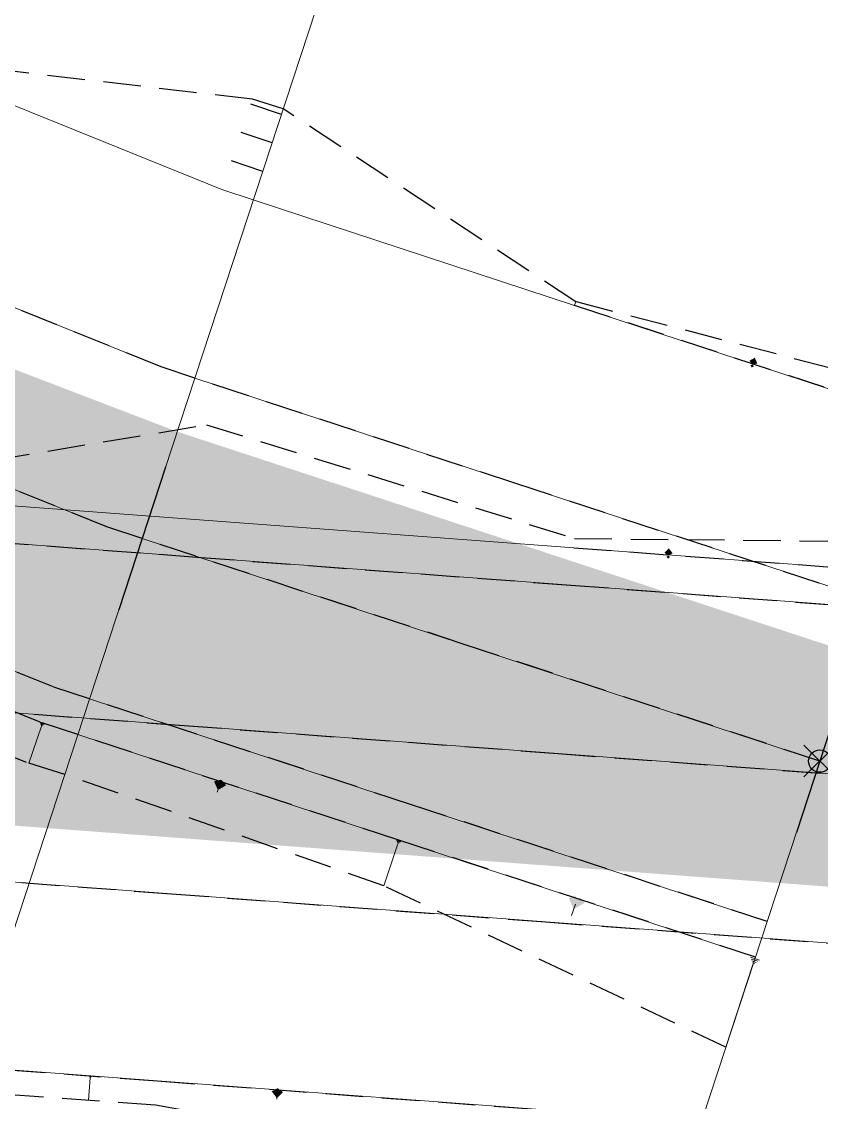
# Model space of a CAD drawing. Header units: metres. Extents: x 544752 to 548977, y 1840603 to 1844608.
# Drawn here: x 547788.01 to 547798.66, y 1842265.59 to 1842280 of the extents above; entities that cross this region are included whole.
import ezdxf

# ---------------------------------------------------------------- set-up
doc = ezdxf.new("R2010")
doc.units = ezdxf.units.M
doc.header["$MEASUREMENT"] = 0
for name, pattern in [('ACAD_ISO02W100', [15, 12, -3]), ('Anordnung Grundriss$0$GESTRICHELT', [0.75, 0.5, -0.25]), ('HIDDEN', [0.375, 0.25, -0.125])]:
    doc.linetypes.add(name, pattern=pattern)
doc.layers.add('C-ROAD', color=7, linetype='Continuous')
for name, color, linetype, lineweight in [('C-ROAD-CORR', 5, 'Continuous', 0), ('C-ROAD-MARK', 212, 'Continuous', 0), ('C-ROAD-SAMP', 150, 'HIDDEN', 0), ('C-ROAD-SAMP-TEXT', 11, 'Continuous', 0), ('C-TOPO-FEAT', 94, 'Continuous', 5)]:
    doc.layers.add(name, color=color, linetype=linetype, lineweight=lineweight)

msp = doc.modelspace()

# ---------------------------------------------------------------- linework, layer by layer
at = {"layer": 'C-ROAD', "color": 1, "linetype": 'ACAD_ISO02W100', "lineweight": -3, "ltscale": 0.1, "const_width": 3, "flags": 128}
msp.add_lwpolyline([(547789.6129650822, 1842273.107423156, -0.3237122934810053), (547758.618104579, 1842315.848714882)], format="xyb", dxfattribs=at)
at = {"layer": 'C-ROAD', "color": 1, "linetype": 'ACAD_ISO02W100', "lineweight": 60, "ltscale": 0.1, "const_width": 3, "flags": 128}
for points in [[(547447.2669305371, 1842296.325235744), (548177.885715168, 1842241.548372065)], [(547798.6433986695, 1842270.142461582), (547789.6129650822, 1842273.107423156)]]:
    msp.add_lwpolyline(points, dxfattribs=at)
at = {"layer": 'C-ROAD-CORR', "color": 160, "linetype": 'Continuous'}
for p, q in [((547791.4915034117, 1842278.828919103, 509.5030643239622), (547791.469044889, 1842278.7605168, 509.431069461582)), ((547791.4959934123, 1842278.832057613, 509.5074468605275), (547791.4897476418, 1842278.834108287, 509.5074468605275)), ((547791.4948709122, 1842278.831272986, 509.5063512263862), (547791.4901865843, 1842278.832810991, 509.5063512263862)), ((547791.493748412, 1842278.830488358, 509.5052555922449), (547791.4906255268, 1842278.831513695, 509.5052555922449)), ((547791.4926259118, 1842278.82970373, 509.5041599581035), (547791.4910644692, 1842278.830216399, 509.5041599581035)), ((547795.3724685606, 1842276.216782874, 509.3779643593814), (547795.3773545643, 1842276.215178653, 509.3779643593814)), ((547795.3733466814, 1842276.21739668, 509.3773929569746), (547795.377011184, 1842276.216193515, 509.3773929569746)), ((547795.374224802, 1842276.218010487, 509.3768215545679), (547795.3766678039, 1842276.217208376, 509.3768215545679)), ((547795.3751029228, 1842276.218624293, 509.3762501521611), (547795.3763244236, 1842276.218223238, 509.3762501521611)), ((547795.3759810434, 1842276.2192381, 509.3756787497543), (547795.390711142, 1842276.26410181, 509.3441987505026)), ((547797.7552791887, 1842275.451703875, 509.3378713569065), (547797.7660752349, 1842275.484585575, 509.3147989027711)), ((547796.6265306799, 1842272.907524734, 509.2437975655736), (547796.629100539, 1842272.941801749, 509.2208820890168)), ((547788.2701739962, 1842270.606915433, 509.4849558887326), (547788.1023467139, 1842270.113086052, 509.1372425022049)), ((547788.3092499851, 1842270.633631109, 509.5102016369669), (547788.2554682241, 1842270.651908772, 509.5102016369669)), ((547788.299480988, 1842270.62695219, 509.5038901999083), (547788.2591446671, 1842270.640660437, 509.5038901999083)), ((547788.2897119907, 1842270.620273271, 509.4975787628497), (547788.2628211101, 1842270.629412103, 509.4975787628497)), ((547788.2799429934, 1842270.613594353, 509.4912673257912), (547788.2664975532, 1842270.618163768, 509.4912673257912)), ((547790.6443614797, 1842269.822267216, 509.454700069905), (547790.6134162934, 1842269.728016939, 509.3885664702667)), ((547793.062124007, 1842269.069301134, 509.4514245342758), (547793.0013166262, 1842269.089266017, 509.4514245342758)), ((547793.051195604, 1842269.061662181, 509.4443133067633), (547793.0055900684, 1842269.076635843, 509.4443133067633)), ((547793.018410395, 1842269.038745322, 509.422979624226), (547792.8350911075, 1842268.480406669, 509.0312041713373)), ((547793.040267201, 1842269.054023228, 509.4372020792509), (547793.0098635106, 1842269.064005669, 509.4372020792509)), ((547793.029338798, 1842269.046384275, 509.4300908517384), (547793.0141369528, 1842269.051375496, 509.4300908517384)), ((547795.3855628596, 1842268.234218791, 509.3765206309886), (547795.335979701, 1842268.083202527, 509.270555433968)), ((547797.83897736, 1842267.489989419, 509.3861932571521), (547797.7189834228, 1842267.529387019, 509.3861932571521)), ((547797.8174118511, 1842267.47491513, 509.3721603523027), (547797.7274163982, 1842267.50446333, 509.3721603523027)), ((547797.7527153244, 1842267.429692261, 509.3300616377545), (547797.3909631355, 1842266.327897504, 508.5569535290209)), ((547797.7958463422, 1842267.45984084, 509.3581274474533), (547797.7358493736, 1842267.47953964, 509.3581274474533)), ((547797.7742808333, 1842267.444766551, 509.3440945426039), (547797.744282349, 1842267.454615951, 509.3440945426039)), ((547788.9219945816, 1842265.919897893, 509.1738321060781), (547788.89980102, 1842265.623878153, 508.9759317487591)), ((547788.9397253632, 1842265.940181922, 509.188200688442), (547788.9074865328, 1842265.942598972, 509.188200688442)), ((547788.9352926677, 1842265.935110915, 509.184608542851), (547788.9111135451, 1842265.936923702, 509.184608542851)), ((547788.9308599724, 1842265.930039907, 509.1810163972601), (547788.9147405572, 1842265.931248432, 509.1810163972601)), ((547788.9264272769, 1842265.9249689, 509.1774242516691), (547788.9183675695, 1842265.925573163, 509.1774242516691)), ((547791.4139758443, 1842265.719358011, 509.1589359867409), (547791.4078894121, 1842265.638176627, 509.1046631703013))]:
    msp.add_line(p, q, dxfattribs=at)
at = {"layer": 'C-ROAD-CORR', "color": 5, "linetype": 'Anordnung Grundriss$0$GESTRICHELT', "lineweight": 30, "extrusion": (0.1730366150512604, 0.52702053064911, 0.832050293026769), "const_width": 0.1, "elevation": 1066129.850190106}
msp.add_lwpolyline([(54228.27672513947, -1598276.524443727), (54228.29228706617, -1598276.545192962), (54228.30784899293, -1598276.524443727)], dxfattribs=at)
at = {"layer": 'C-ROAD-CORR', "color": 5, "linetype": 'Anordnung Grundriss$0$GESTRICHELT', "lineweight": 30, "extrusion": (0.04147128643716288, 0.5531477577722002, 0.8320502932352312), "const_width": 0.1, "elevation": 1042190.675261036}
msp.add_lwpolyline([(-408528.8912409629, -1562367.933241521), (-408528.8757849145, -1562367.953849585), (-408528.8603288663, -1562367.933241521)], dxfattribs=at)
at = {"layer": 'C-ROAD-CORR', "color": 5, "linetype": 'Anordnung Grundriss$0$GESTRICHELT', "lineweight": 30, "extrusion": (0.1730366118559649, 0.5270205298634849, -0.8320502941888911), "const_width": 0.1, "elevation": 1065277.963056414}
msp.add_lwpolyline([(54233.32722691086, 1598835.435650833), (54233.28262106964, 1598835.376176378), (54233.23801522836, 1598835.435650833)], dxfattribs=at)
at = {"layer": 'C-ROAD-CORR', "color": 5, "linetype": 'Anordnung Grundriss$0$GESTRICHELT', "lineweight": 30, "extrusion": (0.1730366108182855, 0.5270205295935597, -0.8320502945756614), "const_width": 0.1, "elevation": 1065278.010507032}
msp.add_lwpolyline([(54228.35096950183, 1598835.404122618), (54228.27949801437, 1598835.308827302), (54228.20802652667, 1598835.404122619)], dxfattribs=at)
at = {"layer": 'C-ROAD-CORR', "color": 5, "linetype": 'Anordnung Grundriss$0$GESTRICHELT', "lineweight": 30, "extrusion": (0.0414712832285058, 0.5531477575424958, -0.8320502935478655), "const_width": 0.1, "elevation": 1041339.118497283}
msp.add_lwpolyline([(-408524.1893995466, 1562926.621057621), (-408524.2260055176, 1562926.57224966), (-408524.2626114889, 1562926.621057621)], dxfattribs=at)
at = {"layer": 'C-ROAD-CORR', "color": 11, "linetype": 'Anordnung Grundriss$0$GESTRICHELT', "lineweight": 30}
for points in [[(547800.2385290009, 1842275.000776998, 509.0779067002906), (547795.3907111419, 1842276.26410181, 509.3441987505066), (547791.493212306, 1842278.834123911, 509.5085424946689), (547791.0839532804, 1842278.963136551, 509.5068676536401), (547786.5545413154, 1842279.48858539, 509.4553864889657), (547782.6246881565, 1842281.606007032, 509.5152472411457), (547778.9363005583, 1842284.123936326, 509.5936128892196), (547776.4214830612, 1842287.934969302, 509.7205845388854), (547773.4756993039, 1842291.112419847, 509.7593777833604), (547771.0948886888, 1842292.287575891, 509.7172089071782), (547769.9853270883, 1842294.004371816, 509.7054208918427), (547767.8621829086, 1842297.91783857, 509.6923575863233), (547766.1357673137, 1842302.011306525, 509.7180767581479), (547766.1153589269, 1842302.06640209, 509.7188824216468), (547764.9167233921, 1842306.276003794, 509.7210806844301), (547764.109906487, 1842310.630193825, 509.7830954019378), (547763.8649146738, 1842315.046166571, 509.8077377853635), (547763.8599851175, 1842315.855469003, 509.8224163649545), (547763.8650553097, 1842319.939631364, 509.8988817424423), (547763.8864777453, 1842324.939663117, 509.9934534360805), (547764.0036032873, 1842329.939818183, 510.0364453097837), (547764.0985472131, 1842334.939944668, 510.1064472439274), (547764.2979191587, 1842339.940205707, 510.1190527445141)], [(547797.3909631355, 1842266.327897504, 508.5569535290242), (547792.8350911075, 1842268.480406669, 509.0312041713383), (547788.5811547426, 1842269.964820962, 509.1392995092888), (547788.0731122254, 1842270.122138645, 509.1371169079245), (547783.0899604015, 1842272.114631497, 509.1833892972845), (547778.3827561834, 1842274.690729185, 509.2632500045273), (547774.0100857747, 1842277.792535336, 509.3618628583309), (547769.9915697058, 1842281.3332368, 509.4400402401291), (547766.2810045454, 1842285.203501481, 509.4222809741797), (547764.4481483388, 1842287.467534624, 509.4091398065688), (547763.0076212331, 1842289.466703235, 509.399058599772), (547760.2179768381, 1842294.077079944, 509.3744398601341), (547757.9916974568, 1842298.99593127, 509.3789845116859), (547757.9643617556, 1842299.062061871, 509.3779386342), (547756.2106230573, 1842304.112146731, 509.3134314202223), (547755.0946327101, 1842309.427583921, 509.3216104648827), (547754.5311192602, 1842314.844344682, 509.3138122637287), (547754.4984785138, 1842315.843406777, 509.3172533014012), (547754.4724985742, 1842319.92752913, 509.386795365814), (547754.3614575891, 1842324.927390205, 509.4302112564937), (547754.3563410551, 1842329.927387763, 509.5564658105891), (547754.2298958438, 1842334.92722899, 509.6140568166824), (547754.1178584271, 1842339.927088781, 509.6934753311972)], [(547797.785546658, 1842267.529687209, 509.4002261620015), (547793.0350477973, 1842269.089418139, 509.4585357617879), (547788.7551130706, 1842270.494648783, 509.5110694615821), (547788.2567336094, 1842270.661322296, 509.5168453615742), (547783.3398536745, 1842272.646500003, 509.5751549613605), (547778.6731222267, 1842275.164089409, 509.6334645611469), (547774.3139735612, 1842278.183106092, 509.6917741609332), (547770.3160564972, 1842281.666394477, 509.7500837607195), (547766.7285741119, 1842285.571085113, 509.8083933605059), (547764.9713491013, 1842287.846946055, 509.840000480885), (547763.5956781905, 1842289.849122276, 509.8667029602922), (547760.955925841, 1842294.447855401, 509.9250125600785), (547758.8418049657, 1842299.31068706, 509.9833221598649), (547758.8174879731, 1842299.376511913, 509.9840934264061), (547757.2793344271, 1842304.377769519, 510.0475823152897), (547756.2877438281, 1842309.586741289, 510.1240637055649), (547755.879236851, 1842314.873494629, 510.2127673998733), (547755.8681068618, 1842315.845171532, 510.2303396247385), (547755.8628444687, 1842319.92932058, 510.3136933982149), (547755.8564020143, 1842324.929316429, 510.4268417005898), (547755.8499595599, 1842329.929312279, 510.5522123069979), (547755.8435171054, 1842334.929308128, 510.6898052174392), (547755.837074651, 1842339.929303977, 510.8396204319137)], [(547745.6056258895, 1842278.078520116, 508.467700405285), (547750.5704941552, 1842277.422759381, 508.6446242295426), (547755.5353624207, 1842276.766998647, 508.8215480538001), (547760.5009536601, 1842276.120881003, 508.9920251084048), (547765.4698274262, 1842275.518545998, 509.1332318179346), (547770.4439271985, 1842274.985915939, 509.2278381427055), (547775.4258103473, 1842274.557101261, 509.2530399718554), (547780.4109496067, 1842274.171716884, 509.24920700661), (547785.3957867379, 1842273.782302694, 509.24806812356), (547790.4729586528, 1842274.624458236, 509.3389337232472), (547795.3733333691, 1842273.108476683, 509.1755923148555), (547800.38364716, 1842273.058872495, 508.9472776337004), (547805.4089128793, 1842273.208698484, 508.5856363595552), (547810.4345854775, 1842273.363951462, 508.2203669388884), (547812.8363700053, 1842273.435600924, 508.0474959697614), (547815.4600516116, 1842273.516450605, 507.8585664763281), (547817.7024595314, 1842273.58907852, 507.6973277756963), (547820.486617287, 1842273.683615527, 507.4975430017495)], [(547800.1251430531, 1842274.6554355, 509.3202261620015), (547795.3746441924, 1842276.21516643, 509.3785357617878)], [(547795.3640744298, 1842272.98498011, 509.2581544301177), (547800.3500809253, 1842272.611163007, 509.2465883069319), (547805.3360874208, 1842272.237345903, 509.235022183746), (547810.3220939162, 1842271.863528799, 509.2234560605602), (547812.7051117367, 1842271.684866212, 509.2179281340142), (547815.3081004117, 1842271.489711695, 509.2135178532181), (547817.5325595228, 1842271.322936769, 509.2123289780747), (547820.2941069072, 1842271.115894591, 509.2141612603979), (547825.2801134026, 1842270.742077487, 509.226750682923), (547830.2661198982, 1842270.368260383, 509.2512861207935), (547835.2521263936, 1842269.994443279, 509.2877675740093), (547840.238132889, 1842269.620626176, 509.3361950425704), (547845.2241393846, 1842269.246809072, 509.3965685264769), (547850.21014588, 1842268.872991968, 509.4688880257286), (547855.1961523754, 1842268.499174864, 509.5531535403258), (547860.182158871, 1842268.12535776, 509.6493650702683), (547865.1681653664, 1842267.751540656, 509.7575226155561), (547870.1541718618, 1842267.377723552, 509.8776261761892), (547875.1401783574, 1842267.003906448, 510.0096757521677), (547880.1261848528, 1842266.630089345, 510.1536713434915)], [(547744.9432838194, 1842269.244141406, 509.2938156619759), (547749.9292903149, 1842268.870324302, 509.2822495387901), (547754.9152968103, 1842268.496507198, 509.2706834156043), (547759.9013033058, 1842268.122690094, 509.2591172924184), (547764.8873098013, 1842267.74887299, 509.2475511692326), (547769.8733162967, 1842267.375055886, 509.2359850460468), (547774.8593227923, 1842267.001238783, 509.2244189228609), (547779.8453292877, 1842266.627421679, 509.2128527996751), (547784.8313357831, 1842266.253604575, 509.2012866764893), (547789.8173422787, 1842265.879787471, 509.1897205533035), (547794.8033487741, 1842265.505970367, 509.1781544301176), (547799.7893552695, 1842265.132153263, 509.1665883069318), (547804.7753617651, 1842264.758336159, 509.155022183746), (547809.7613682605, 1842264.384519055, 509.1434560605601), (547812.1443860809, 1842264.205856468, 509.1379281340142), (547814.7473747559, 1842264.010701952, 509.1335178532181), (547816.971833867, 1842263.843927026, 509.1323289780747), (547819.7333812515, 1842263.636884848, 509.1341612603978), (547824.7193877469, 1842263.263067744, 509.146750682923)], [(547744.8194545105, 1842267.592494832, 508.1896276545068), (547749.8289307113, 1842267.531718791, 508.387341284288), (547754.8363446916, 1842267.443436665, 508.5666660593768), (547759.8442669505, 1842267.361934006, 508.7505231637936), (547764.8474242744, 1842267.21687621, 508.8918912632059), (547769.8412470924, 1842266.947313925, 508.9500234172066), (547774.8314289994, 1842266.62918884, 508.9756895083165), (547779.8189705716, 1842266.27584673, 508.9778116903842), (547784.8059660858, 1842265.915221246, 508.9750646626875), (547789.7933881303, 1842265.560284863, 508.9761210130918), (547794.7403200996, 1842264.665288181, 508.6161266917699), (547799.67733663, 1842263.638038471, 508.1677162345918), (547804.6111220806, 1842262.567692326, 507.6904941856972), (547809.5428912012, 1842261.470452189, 507.1952924888004), (547811.8993546461, 1842260.937604928, 506.9529787537522), (547814.4730436625, 1842260.351648903, 506.6873029298894), (547816.6735051224, 1842259.864791126, 506.4721266003276), (547819.4050663196, 1842259.257790457, 506.2065715518579), (547824.3377300367, 1842258.172482528, 505.743502532279)]]:
    msp.add_polyline3d(points, dxfattribs=at)
at = {"layer": 'C-ROAD-CORR', "color": 92, "linetype": 'Anordnung Grundriss$0$GESTRICHELT', "lineweight": 30}
for points in [[(547797.3909631355, 1842266.327897504, 508.5569535290242), (547792.8350911075, 1842268.480406669, 509.0312041713383), (547788.5811547426, 1842269.964820962, 509.1392995092888), (547788.0731122254, 1842270.122138645, 509.1371169079245), (547783.0899604015, 1842272.114631497, 509.1833892972845), (547778.3827561834, 1842274.690729185, 509.2632500045273), (547774.0100857747, 1842277.792535336, 509.3618628583309), (547769.9915697058, 1842281.3332368, 509.4400402401291), (547766.2810045454, 1842285.203501481, 509.4222809741797), (547764.4481483388, 1842287.467534624, 509.4091398065688), (547763.0076212331, 1842289.466703235, 509.399058599772), (547760.2179768381, 1842294.077079944, 509.3744398601341), (547757.9916974568, 1842298.99593127, 509.3789845116859), (547757.9643617556, 1842299.062061871, 509.3779386342), (547756.2106230573, 1842304.112146731, 509.3134314202223), (547755.0946327101, 1842309.427583921, 509.3216104648827), (547754.5311192602, 1842314.844344682, 509.3138122637287), (547754.4984785138, 1842315.843406777, 509.3172533014012), (547754.4724985742, 1842319.92752913, 509.386795365814), (547754.3614575891, 1842324.927390205, 509.4302112564937), (547754.3563410551, 1842329.927387763, 509.5564658105891), (547754.2298958438, 1842334.92722899, 509.6140568166824), (547754.1178584271, 1842339.927088781, 509.6934753311972)], [(547797.785546658, 1842267.529687209, 509.4002261620015), (547793.0350477973, 1842269.089418139, 509.4585357617879), (547788.7551130706, 1842270.494648783, 509.5110694615821), (547788.2567336094, 1842270.661322296, 509.5168453615742), (547783.3398536745, 1842272.646500003, 509.5751549613605), (547778.6731222267, 1842275.164089409, 509.6334645611469), (547774.3139735612, 1842278.183106092, 509.6917741609332), (547770.3160564972, 1842281.666394477, 509.7500837607195), (547766.7285741119, 1842285.571085113, 509.8083933605059), (547764.9713491013, 1842287.846946055, 509.840000480885), (547763.5956781905, 1842289.849122276, 509.8667029602922), (547760.955925841, 1842294.447855401, 509.9250125600785), (547758.8418049657, 1842299.31068706, 509.9833221598649), (547758.8174879731, 1842299.376511913, 509.9840934264061), (547757.2793344271, 1842304.377769519, 510.0475823152897), (547756.2877438281, 1842309.586741289, 510.1240637055649), (547755.879236851, 1842314.873494629, 510.2127673998733), (547755.8681068618, 1842315.845171532, 510.2303396247385), (547755.8628444687, 1842319.92932058, 510.3136933982149), (547755.8564020143, 1842324.929316429, 510.4268417005898), (547755.8499595599, 1842329.929312279, 510.5522123069979), (547755.8435171054, 1842334.929308128, 510.6898052174392), (547755.837074651, 1842339.929303977, 510.8396204319137)], [(547791.3442664146, 1842278.380476892, 509.031069461582), (547790.9324307156, 1842278.518207493, 509.0368453615741)], [(547791.2194879402, 1842278.000436983, 509.031069461582), (547790.8034814575, 1842278.139562423, 509.0368453615741)], [(547800.1251430531, 1842274.6554355, 509.3202261620015), (547795.3746441924, 1842276.21516643, 509.3785357617878)], [(547800.2385290009, 1842275.000776998, 509.0779067002906), (547795.3907111419, 1842276.26410181, 509.3441987505066)], [(547795.3733333691, 1842273.108476683, 509.1755923148555), (547800.38364716, 1842273.058872495, 508.9472776337004), (547805.4089128793, 1842273.208698484, 508.5856363595552), (547810.4345854775, 1842273.363951462, 508.2203669388884), (547812.8363700053, 1842273.435600924, 508.0474959697614), (547815.4600516116, 1842273.516450605, 507.8585664763281), (547817.7024595314, 1842273.58907852, 507.6973277756963), (547820.486617287, 1842273.683615527, 507.4975430017495), (547825.5118088578, 1842273.832452518, 507.1607184558632), (547830.5382426939, 1842273.997858956, 506.8247626254403), (547835.5658085977, 1842274.178365018, 506.4906581424215), (547840.5939788829, 1842274.366932372, 506.1631103965124), (547845.6225692397, 1842274.561102679, 505.8437628814443), (547850.6526175287, 1842274.774719019, 505.5233609747485), (547855.685202229, 1842275.022166243, 505.192287862247), (547860.7033858885, 1842275.077531077, 505.0015750853357), (547865.6055822696, 1842273.585847053, 505.8570688140488), (547870.4737976267, 1842271.640921044, 507.0275179144234), (547875.3442352037, 1842269.725635204, 508.1900974600089), (547880.2158495461, 1842267.826045171, 509.3541297818909)], [(547795.3640744298, 1842272.98498011, 509.2581544301177), (547800.3500809253, 1842272.611163007, 509.2465883069319), (547805.3360874208, 1842272.237345903, 509.235022183746), (547810.3220939162, 1842271.863528799, 509.2234560605602), (547812.7051117367, 1842271.684866212, 509.2179281340142), (547815.3081004117, 1842271.489711695, 509.2135178532181), (547817.5325595228, 1842271.322936769, 509.2123289780747), (547820.2941069072, 1842271.115894591, 509.2141612603979), (547825.2801134026, 1842270.742077487, 509.226750682923), (547830.2661198982, 1842270.368260383, 509.2512861207935), (547835.2521263936, 1842269.994443279, 509.2877675740093), (547840.238132889, 1842269.620626176, 509.3361950425704), (547845.2241393846, 1842269.246809072, 509.3965685264769), (547850.21014588, 1842268.872991968, 509.4688880257286), (547855.1961523754, 1842268.499174864, 509.5531535403258), (547860.182158871, 1842268.12535776, 509.6493650702683), (547865.1681653664, 1842267.751540656, 509.7575226155561), (547870.1541718618, 1842267.377723552, 509.8776261761892), (547875.1401783574, 1842267.003906448, 510.0096757521677), (547880.1261848528, 1842266.630089345, 510.1536713434915)], [(547744.9432838194, 1842269.244141406, 509.2938156619759), (547749.9292903149, 1842268.870324302, 509.2822495387901), (547754.9152968103, 1842268.496507198, 509.2706834156043), (547759.9013033058, 1842268.122690094, 509.2591172924184), (547764.8873098013, 1842267.74887299, 509.2475511692326), (547769.8733162967, 1842267.375055886, 509.2359850460468), (547774.8593227923, 1842267.001238783, 509.2244189228609), (547779.8453292877, 1842266.627421679, 509.2128527996751), (547784.8313357831, 1842266.253604575, 509.2012866764893), (547789.8173422787, 1842265.879787471, 509.1897205533035), (547794.8033487741, 1842265.505970367, 509.1781544301176), (547799.7893552695, 1842265.132153263, 509.1665883069318), (547804.7753617651, 1842264.758336159, 509.155022183746), (547809.7613682605, 1842264.384519055, 509.1434560605601), (547812.1443860809, 1842264.205856468, 509.1379281340142), (547814.7473747559, 1842264.010701952, 509.1335178532181), (547816.971833867, 1842263.843927026, 509.1323289780747), (547819.7333812515, 1842263.636884848, 509.1341612603978), (547824.7193877469, 1842263.263067744, 509.146750682923)], [(547744.8194545105, 1842267.592494832, 508.1896276545068), (547749.8289307113, 1842267.531718791, 508.387341284288), (547754.8363446916, 1842267.443436665, 508.5666660593768), (547759.8442669505, 1842267.361934006, 508.7505231637936), (547764.8474242744, 1842267.21687621, 508.8918912632059), (547769.8412470924, 1842266.947313925, 508.9500234172066), (547774.8314289994, 1842266.62918884, 508.9756895083165), (547779.8189705716, 1842266.27584673, 508.9778116903842), (547784.8059660858, 1842265.915221246, 508.9750646626875), (547789.7933881303, 1842265.560284863, 508.9761210130918), (547794.7403200996, 1842264.665288181, 508.6161266917699), (547799.67733663, 1842263.638038471, 508.1677162345918), (547804.6111220806, 1842262.567692326, 507.6904941856972), (547809.5428912012, 1842261.470452189, 507.1952924888004), (547811.8993546461, 1842260.937604928, 506.9529787537522), (547814.4730436625, 1842260.351648903, 506.6873029298894), (547816.6735051224, 1842259.864791126, 506.4721266003276), (547819.4050663196, 1842259.257790457, 506.2065715518579), (547824.3377300367, 1842258.172482528, 505.743502532279)]]:
    msp.add_polyline3d(points, dxfattribs=at)
at = {"layer": 'C-ROAD-CORR', "color": 5, "linetype": 'Anordnung Grundriss$0$GESTRICHELT', "lineweight": 30}
for points in [[(547797.941519751, 1842268.004737095, 509.4202261620015), (547793.1910208903, 1842269.564468025, 509.4785357617878), (547788.9110861636, 1842270.969698669, 509.531069461582), (547788.4179201821, 1842271.134628633, 509.5368453615741), (547783.5524750584, 1842273.099039666, 509.5951549613605), (547778.9345616525, 1842275.590292912, 509.6534645611468), (547774.6210134473, 1842278.577728074, 509.7117741609331), (547770.6649180491, 1842282.024578253, 509.7700837607195), (547767.1149638285, 1842285.888422452, 509.8283933605059), (547765.3761209092, 1842288.140475923, 509.8600004808849), (547764.0148407044, 1842290.121707651, 509.8867029602922), (547761.4027024447, 1842294.672334056, 509.9450125600785), (547759.3106970999, 1842299.484296296, 510.0033221598649), (547759.2866344841, 1842299.549432564, 510.0040934264061), (547757.7645713526, 1842304.498372694, 510.0675823152897), (547756.7833536479, 1842309.652854121, 510.1440637055649), (547756.3791200067, 1842314.884303454, 510.2327673998733), (547756.3681064468, 1842315.845815778, 510.2503396247385), (547756.3628440537, 1842319.929964825, 510.3336933982149), (547756.3564015992, 1842324.929960675, 510.4468417005898), (547756.3499591448, 1842329.929956524, 510.5722123069979), (547756.3435166904, 1842334.929952373, 510.7098052174392), (547756.337074236, 1842339.929948223, 510.8596204319136)], [(547799.3452775881, 1842272.28018607, 509.4202261620015), (547794.5947787274, 1842273.839917, 509.4785357617878), (547790.3148440007, 1842275.245147643, 509.531069461582), (547789.868599336, 1842275.394385667, 509.5368453615741), (547785.4660675131, 1842277.171896639, 509.5951549613605), (547781.2875164849, 1842279.426124447, 509.6534645611468), (547777.384372423, 1842282.129325907, 509.7117741609331), (547773.8046720169, 1842285.248232239, 509.7700837607195), (547770.592471277, 1842288.744458507, 509.8283933605059), (547769.0190671809, 1842290.782244736, 509.8600004808849), (547767.7873033301, 1842292.57497603, 509.8867029602922), (547765.4236918779, 1842296.692641948, 509.9450125600785), (547763.5307263075, 1842301.046779412, 510.0033221598649), (547763.5089530824, 1842301.105718416, 510.0040934264061), (547762.1317036834, 1842305.583801277, 510.0675823152897), (547761.2438420262, 1842310.247869606, 510.1440637055649), (547760.8780684075, 1842314.981582881, 510.2327673998733), (547760.8681027113, 1842315.851613987, 510.2503396247385), (547760.8628403181, 1842319.935763034, 510.3336933982149), (547760.8563978637, 1842324.935758884, 510.4468417005898), (547760.8499554093, 1842329.935754733, 510.5722123069979), (547760.8435129549, 1842334.935750582, 510.7098052174392), (547760.8370705005, 1842339.935746432, 510.8596204319136)], [(547745.4666277647, 1842276.224550499, 509.3938156619759), (547750.4526342603, 1842275.850733396, 509.3822495387901), (547755.4386407557, 1842275.476916292, 509.3706834156043), (547760.4246472511, 1842275.103099188, 509.3591172924184), (547765.4106537467, 1842274.729282084, 509.3475511692326), (547770.3966602421, 1842274.35546498, 509.3359850460468), (547775.3826667377, 1842273.981647876, 509.324418922861), (547780.3686732331, 1842273.607830772, 509.3128527996752), (547785.3546797285, 1842273.234013668, 509.3012866764893), (547790.340686224, 1842272.860196565, 509.2897205533035), (547795.3266927195, 1842272.486379461, 509.2781544301176), (547800.3126992149, 1842272.112562357, 509.2665883069319), (547805.2987057104, 1842271.738745253, 509.255022183746), (547810.2847122059, 1842271.364928149, 509.2434560605602), (547812.6677300263, 1842271.186265562, 509.2379281340142), (547815.2707187013, 1842270.991111045, 509.2335178532181), (547817.4951778124, 1842270.82433612, 509.2323289780747), (547820.2567251968, 1842270.617293941, 509.2341612603979)], [(547745.1301923713, 1842271.737144653, 509.3938156619759), (547750.1161988669, 1842271.36332755, 509.3822495387901), (547755.1022053623, 1842270.989510446, 509.3706834156043), (547760.0882118577, 1842270.615693342, 509.3591172924184), (547765.0742183533, 1842270.241876238, 509.3475511692326), (547770.0602248487, 1842269.868059134, 509.3359850460468), (547775.0462313442, 1842269.49424203, 509.324418922861), (547780.0322378397, 1842269.120424927, 509.3128527996752), (547785.0182443351, 1842268.746607823, 509.3012866764893), (547790.0042508306, 1842268.372790719, 509.2897205533035), (547794.990257326, 1842267.998973615, 509.2781544301176), (547799.9762638215, 1842267.625156511, 509.2665883069319), (547804.962270317, 1842267.251339407, 509.255022183746), (547809.9482768124, 1842266.877522303, 509.2434560605602), (547812.3312946329, 1842266.698859716, 509.2379281340142), (547814.9342833079, 1842266.503705199, 509.2335178532181), (547817.158742419, 1842266.336930274, 509.2323289780747), (547819.9202898034, 1842266.129888095, 509.2341612603979), (547824.9062962988, 1842265.756070992, 509.246750682923)]]:
    msp.add_polyline3d(points, dxfattribs=at)
at = {"layer": 'C-ROAD-CORR', "color": 160, "linetype": 'Anordnung Grundriss$0$GESTRICHELT', "lineweight": 30}
for points in [[(547797.941519751, 1842268.004737095, 509.2702261620015), (547793.1910208903, 1842269.564468025, 509.3285357617879), (547788.9110861636, 1842270.969698669, 509.3810694615821), (547788.4179201821, 1842271.134628633, 509.3868453615742), (547783.5524750584, 1842273.099039666, 509.4451549613605), (547778.9345616525, 1842275.590292912, 509.5034645611469), (547774.6210134473, 1842278.577728074, 509.5617741609332), (547770.6649180491, 1842282.024578253, 509.6200837607195), (547767.1149638285, 1842285.888422452, 509.6783933605059), (547765.3761209092, 1842288.140475923, 509.710000480885), (547764.0148407044, 1842290.121707651, 509.7367029602922), (547761.4027024447, 1842294.672334056, 509.7950125600785), (547759.3106970999, 1842299.484296296, 509.8533221598649), (547759.2866344841, 1842299.549432564, 509.8540934264061), (547757.7645713526, 1842304.498372694, 509.9175823152897), (547756.7833536479, 1842309.652854121, 509.9940637055649), (547756.3791200067, 1842314.884303454, 510.0827673998733), (547756.3681064468, 1842315.845815778, 510.1003396247385), (547756.3628440537, 1842319.929964825, 510.1836933982149), (547756.3564015992, 1842324.929960675, 510.2968417005898), (547756.3499591448, 1842329.929956524, 510.4222123069979), (547756.3435166904, 1842334.929952373, 510.5598052174392), (547756.337074236, 1842339.929948223, 510.7096204319137)], [(547799.3452775881, 1842272.28018607, 509.2702261620015), (547794.5947787274, 1842273.839917, 509.3285357617879), (547790.3148440007, 1842275.245147643, 509.3810694615821), (547789.868599336, 1842275.394385667, 509.3868453615742), (547785.4660675131, 1842277.171896639, 509.4451549613605), (547781.2875164849, 1842279.426124447, 509.5034645611469), (547777.384372423, 1842282.129325907, 509.5617741609332), (547773.8046720169, 1842285.248232239, 509.6200837607195), (547770.592471277, 1842288.744458507, 509.6783933605059), (547769.0190671809, 1842290.782244736, 509.710000480885), (547767.7873033301, 1842292.57497603, 509.7367029602922), (547765.4236918779, 1842296.692641948, 509.7950125600785), (547763.5307263075, 1842301.046779412, 509.8533221598649), (547763.5089530824, 1842301.105718416, 509.8540934264061), (547762.1317036834, 1842305.583801277, 509.9175823152897), (547761.2438420262, 1842310.247869606, 509.9940637055649), (547760.8780684075, 1842314.981582881, 510.0827673998733), (547760.8681027113, 1842315.851613987, 510.1003396247385), (547760.8628403181, 1842319.935763034, 510.1836933982149), (547760.8563978637, 1842324.935758884, 510.2968417005898), (547760.8499554093, 1842329.935754733, 510.4222123069979), (547760.8435129549, 1842334.935750582, 510.5598052174392), (547760.8370705005, 1842339.935746432, 510.7096204319137)], [(547745.4666277647, 1842276.224550499, 509.2438156619759), (547750.4526342603, 1842275.850733396, 509.2322495387901), (547755.4386407557, 1842275.476916292, 509.2206834156043), (547760.4246472511, 1842275.103099188, 509.2091172924185), (547765.4106537467, 1842274.729282084, 509.1975511692327), (547770.3966602421, 1842274.35546498, 509.1859850460468), (547775.3826667377, 1842273.981647876, 509.174418922861), (547780.3686732331, 1842273.607830772, 509.1628527996752), (547785.3546797285, 1842273.234013668, 509.1512866764893), (547790.340686224, 1842272.860196565, 509.1397205533035), (547795.3266927195, 1842272.486379461, 509.1281544301177), (547800.3126992149, 1842272.112562357, 509.1165883069319), (547805.2987057104, 1842271.738745253, 509.105022183746), (547810.2847122059, 1842271.364928149, 509.0934560605602), (547812.6677300263, 1842271.186265562, 509.0879281340142), (547815.2707187013, 1842270.991111045, 509.0835178532181), (547817.4951778124, 1842270.82433612, 509.0823289780747), (547820.2567251968, 1842270.617293941, 509.0841612603979)], [(547745.1301923713, 1842271.737144653, 509.2438156619759), (547750.1161988669, 1842271.36332755, 509.2322495387901), (547755.1022053623, 1842270.989510446, 509.2206834156043), (547760.0882118577, 1842270.615693342, 509.2091172924185), (547765.0742183533, 1842270.241876238, 509.1975511692327), (547770.0602248487, 1842269.868059134, 509.1859850460468), (547775.0462313442, 1842269.49424203, 509.174418922861), (547780.0322378397, 1842269.120424927, 509.1628527996752), (547785.0182443351, 1842268.746607823, 509.1512866764893), (547790.0042508306, 1842268.372790719, 509.1397205533035), (547794.990257326, 1842267.998973615, 509.1281544301177), (547799.9762638215, 1842267.625156511, 509.1165883069319), (547804.962270317, 1842267.251339407, 509.105022183746), (547809.9482768124, 1842266.877522303, 509.0934560605602), (547812.3312946329, 1842266.698859716, 509.0879281340142), (547814.9342833079, 1842266.503705199, 509.0835178532181), (547817.158742419, 1842266.336930274, 509.0823289780747), (547819.9202898034, 1842266.129888095, 509.0841612603979), (547824.9062962988, 1842265.756070992, 509.096750682923)]]:
    msp.add_polyline3d(points, dxfattribs=at)
at = {"layer": 'C-ROAD-CORR', "color": 150, "linetype": 'Anordnung Grundriss$0$GESTRICHELT', "lineweight": 30}
for points in [[(547798.6433986695, 1842270.142461582, 509.4877261620015), (547793.8928998088, 1842271.702192512, 509.5460357617878), (547789.6129650822, 1842273.107423156, 509.598569461582), (547789.1432597591, 1842273.26450715, 509.6043453615741), (547784.5092712857, 1842275.135468153, 509.6626549613605), (547780.1110390687, 1842277.50820868, 509.7209645611468), (547776.0026929352, 1842280.353526991, 509.7792741609331), (547772.234795033, 1842283.636405246, 509.8375837607195), (547768.8537175527, 1842287.31644048, 509.8958933605059), (547767.1975940451, 1842289.461360329, 509.9275004808849), (547765.9010720173, 1842291.348341841, 509.9542029602922), (547763.4131971613, 1842295.682488002, 510.0125125600785), (547761.4207117037, 1842300.265537854, 510.0708221598649), (547761.3977937832, 1842300.32757549, 510.0715934264061), (547759.948137518, 1842305.041086985, 510.1350823152897), (547759.0135978371, 1842309.950361863, 510.2115637055649), (547758.6285942071, 1842314.932943167, 510.3002673998733), (547758.618104579, 1842315.848714882, 510.3178396247385), (547758.6128421859, 1842319.93286393, 510.4011933982149), (547758.6063997315, 1842324.932859779, 510.5143417005898), (547758.5999572771, 1842329.932855628, 510.6397123069979), (547758.5935148227, 1842334.932851478, 510.7773052174392), (547758.5870723682, 1842339.932847327, 510.9271204319136)], [(547798.6433986695, 1842270.142461582, 509.4877261620015), (547793.8928998088, 1842271.702192512, 509.5460357617878), (547789.6129650822, 1842273.107423156, 509.598569461582), (547789.1432597591, 1842273.26450715, 509.6043453615741), (547784.5092712857, 1842275.135468153, 509.6626549613605), (547780.1110390687, 1842277.50820868, 509.7209645611468), (547776.0026929352, 1842280.353526991, 509.7792741609331), (547772.234795033, 1842283.636405246, 509.8375837607195), (547768.8537175527, 1842287.31644048, 509.8958933605059), (547767.1975940451, 1842289.461360329, 509.9275004808849), (547765.9010720173, 1842291.348341841, 509.9542029602922), (547763.4131971613, 1842295.682488002, 510.0125125600785), (547761.4207117037, 1842300.265537854, 510.0708221598649), (547761.3977937832, 1842300.32757549, 510.0715934264061), (547759.948137518, 1842305.041086985, 510.1350823152897), (547759.0135978371, 1842309.950361863, 510.2115637055649), (547758.6285942071, 1842314.932943167, 510.3002673998733), (547758.618104579, 1842315.848714882, 510.3178396247385), (547758.6128421859, 1842319.93286393, 510.4011933982149), (547758.6063997315, 1842324.932859779, 510.5143417005898), (547758.5999572771, 1842329.932855628, 510.6397123069979), (547758.5935148227, 1842334.932851478, 510.7773052174392), (547758.5870723682, 1842339.932847327, 510.9271204319136)], [(547745.298410068, 1842273.980847576, 509.4613156619759), (547750.2844165636, 1842273.607030473, 509.4497495387901), (547755.270423059, 1842273.233213369, 509.4381834156043), (547760.2564295544, 1842272.859396265, 509.4266172924184), (547765.24243605, 1842272.485579161, 509.4150511692326), (547770.2284425454, 1842272.111762057, 509.4034850460468), (547775.2144490409, 1842271.737944953, 509.391918922861), (547780.2004555364, 1842271.364127849, 509.3803527996752), (547785.1864620318, 1842270.990310746, 509.3687866764893), (547790.1724685273, 1842270.616493642, 509.3572205533035), (547795.1584750228, 1842270.242676538, 509.3456544301176), (547800.1444815182, 1842269.868859434, 509.3340883069318), (547805.1304880137, 1842269.49504233, 509.322522183746), (547810.1164945092, 1842269.121225226, 509.3109560605602), (547812.4995123296, 1842268.942562639, 509.3054281340142), (547815.1025010046, 1842268.747408122, 509.3010178532181), (547817.3269601157, 1842268.580633197, 509.2998289780747), (547820.0885075001, 1842268.373591018, 509.3016612603979), (547825.0745139956, 1842267.999773914, 509.314250682923)], [(547745.298410068, 1842273.980847576, 509.4613156619759), (547750.2844165636, 1842273.607030473, 509.4497495387901), (547755.270423059, 1842273.233213369, 509.4381834156043), (547760.2564295544, 1842272.859396265, 509.4266172924184), (547765.24243605, 1842272.485579161, 509.4150511692326), (547770.2284425454, 1842272.111762057, 509.4034850460468), (547775.2144490409, 1842271.737944953, 509.391918922861), (547780.2004555364, 1842271.364127849, 509.3803527996752), (547785.1864620318, 1842270.990310746, 509.3687866764893), (547790.1724685273, 1842270.616493642, 509.3572205533035), (547795.1584750228, 1842270.242676538, 509.3456544301176), (547800.1444815182, 1842269.868859434, 509.3340883069318), (547805.1304880137, 1842269.49504233, 509.322522183746), (547810.1164945092, 1842269.121225226, 509.3109560605602), (547812.4995123296, 1842268.942562639, 509.3054281340142), (547815.1025010046, 1842268.747408122, 509.3010178532181), (547817.3269601157, 1842268.580633197, 509.2998289780747), (547820.0885075001, 1842268.373591018, 509.3016612603979), (547825.0745139956, 1842267.999773914, 509.314250682923)]]:
    msp.add_polyline3d(points, dxfattribs=at)
at = {"layer": 'C-ROAD-CORR', "color": 1, "linetype": 'Anordnung Grundriss$0$GESTRICHELT', "lineweight": 30}
for points in [[(547791.469044889, 1842278.7605168, 509.431069461582), (547791.0613799738, 1842278.896852562, 509.4368453615741)], [(547791.4932123062, 1842278.834123911, 509.5085424946689), (547791.0839532804, 1842278.963136551, 509.5068676536401)]]:
    msp.add_polyline3d(points, dxfattribs=at)
at = {"layer": 'C-ROAD-MARK', "color": 212, "linetype": 'Continuous', "lineweight": -3}
for p, q in [((547798.4312666352, 1842269.930329548), (547798.8555307039, 1842270.354593617)), ((547798.4312666352, 1842270.354593617), (547798.8555307039, 1842269.930329548))]:
    msp.add_line(p, q, dxfattribs=at)
msp.add_circle((547798.6433986695, 1842270.142461582), 0.15, dxfattribs=at)
at = {"layer": 'C-ROAD-SAMP', "color": 1, "linetype": 'Continuous', "lineweight": 13}
for points in [[(547786.4935032222, 1842263.606425435), (547789.6129650824, 1842273.107423156), (547792.7324269426, 1842282.608420878)], [(547795.5239368095, 1842260.641463861), (547798.6433986697, 1842270.142461583), (547801.7628605298, 1842279.643459304)]]:
    msp.add_lwpolyline(points, dxfattribs=at)
at = {"layer": 'C-ROAD-SAMP-TEXT', "color": 1, "linetype": 'Continuous', "lineweight": -3}
for p, q in [((547789.9249112684, 1842274.057522929), (547789.3010188964, 1842272.157323384)), ((547798.9553448557, 1842271.092561355), (547798.3314524837, 1842269.19236181))]:
    msp.add_line(p, q, dxfattribs=at)
at = {"layer": 'C-TOPO-FEAT', "color": 94, "linetype": 'Continuous', "lineweight": 0, "ltscale": 2}
for points in [[(547797.785546658, 1842267.529687209, 509.4002261620015), (547793.0350477973, 1842269.089418139, 509.4585357617879), (547788.7551130706, 1842270.494648783, 509.5110694615821), (547788.2567336094, 1842270.661322296, 509.5168453615742), (547783.3398536745, 1842272.646500003, 509.5751549613605), (547778.6731222267, 1842275.164089409, 509.6334645611469), (547774.3139735612, 1842278.183106092, 509.6917741609332), (547770.3160564972, 1842281.666394477, 509.7500837607195), (547766.7285741119, 1842285.571085113, 509.8083933605059), (547764.9713491013, 1842287.846946055, 509.840000480885), (547763.5956781905, 1842289.849122276, 509.8667029602922), (547760.955925841, 1842294.447855401, 509.9250125600785), (547758.8418049657, 1842299.31068706, 509.9833221598649), (547758.8174879731, 1842299.376511913, 509.9840934264061), (547757.2793344271, 1842304.377769519, 510.0475823152897), (547756.2877438281, 1842309.586741289, 510.1240637055649), (547755.879236851, 1842314.873494629, 510.2127673998733), (547755.8681068618, 1842315.845171532, 510.2303396247385), (547755.8628444687, 1842319.92932058, 510.3136933982149), (547755.8564020143, 1842324.929316429, 510.4268417005898), (547755.8499595599, 1842329.929312279, 510.5522123069979), (547755.8435171054, 1842334.929308128, 510.6898052174392), (547755.837074651, 1842339.929303977, 510.8396204319137)], [(547797.941519751, 1842268.004737095, 508.9702261620015), (547793.1910208903, 1842269.564468025, 509.0285357617879), (547788.9110861636, 1842270.969698669, 509.081069461582), (547788.4179201821, 1842271.134628633, 509.0868453615741), (547783.5524750584, 1842273.099039666, 509.1451549613605), (547778.9345616525, 1842275.590292912, 509.2034645611469), (547774.6210134473, 1842278.577728074, 509.2617741609332), (547770.6649180491, 1842282.024578253, 509.3200837607195), (547767.1149638285, 1842285.888422452, 509.3783933605059), (547765.3761209092, 1842288.140475923, 509.4100004808849), (547764.0148407044, 1842290.121707651, 509.4367029602922), (547761.4027024447, 1842294.672334056, 509.4950125600785), (547759.3106970999, 1842299.484296296, 509.5533221598649), (547759.2866344841, 1842299.549432564, 509.5540934264061), (547757.7645713526, 1842304.498372694, 509.6175823152897), (547756.7833536479, 1842309.652854121, 509.6940637055649), (547756.3791200067, 1842314.884303454, 509.7827673998733), (547756.3681064468, 1842315.845815778, 509.8003396247385), (547756.3628440537, 1842319.929964825, 509.8836933982149), (547756.3564015992, 1842324.929960675, 509.9968417005898), (547756.3499591448, 1842329.929956524, 510.1222123069979), (547756.3435166904, 1842334.929952373, 510.2598052174392), (547756.337074236, 1842339.929948223, 510.4096204319137)], [(547798.6433986695, 1842270.142461582, 509.3377261620015), (547793.8928998088, 1842271.702192512, 509.3960357617879), (547789.6129650822, 1842273.107423156, 509.4485694615821), (547789.1432597591, 1842273.26450715, 509.4543453615742), (547784.5092712857, 1842275.135468153, 509.5126549613605), (547780.1110390687, 1842277.50820868, 509.5709645611469), (547776.0026929352, 1842280.353526991, 509.6292741609332), (547772.234795033, 1842283.636405246, 509.6875837607195), (547768.8537175527, 1842287.31644048, 509.7458933605059), (547767.1975940451, 1842289.461360329, 509.777500480885), (547765.9010720173, 1842291.348341841, 509.8042029602922), (547763.4131971613, 1842295.682488002, 509.8625125600785), (547761.4207117037, 1842300.265537854, 509.9208221598649), (547761.3977937832, 1842300.32757549, 509.9215934264061), (547759.948137518, 1842305.041086985, 509.9850823152897), (547759.0135978371, 1842309.950361863, 510.0615637055649), (547758.6285942071, 1842314.932943167, 510.1502673998733), (547758.618104579, 1842315.848714882, 510.1678396247385), (547758.6128421859, 1842319.93286393, 510.2511933982149), (547758.6063997315, 1842324.932859779, 510.3643417005898), (547758.5999572771, 1842329.932855628, 510.4897123069979), (547758.5935148227, 1842334.932851478, 510.6273052174392), (547758.5870723682, 1842339.932847327, 510.7771204319137)], [(547798.6433986695, 1842270.142461582, 509.3377261620015), (547793.8928998088, 1842271.702192512, 509.3960357617879), (547789.6129650822, 1842273.107423156, 509.4485694615821), (547789.1432597591, 1842273.26450715, 509.4543453615742), (547784.5092712857, 1842275.135468153, 509.5126549613605), (547780.1110390687, 1842277.50820868, 509.5709645611469), (547776.0026929352, 1842280.353526991, 509.6292741609332), (547772.234795033, 1842283.636405246, 509.6875837607195), (547768.8537175527, 1842287.31644048, 509.7458933605059), (547767.1975940451, 1842289.461360329, 509.777500480885), (547765.9010720173, 1842291.348341841, 509.8042029602922), (547763.4131971613, 1842295.682488002, 509.8625125600785), (547761.4207117037, 1842300.265537854, 509.9208221598649), (547761.3977937832, 1842300.32757549, 509.9215934264061), (547759.948137518, 1842305.041086985, 509.9850823152897), (547759.0135978371, 1842309.950361863, 510.0615637055649), (547758.6285942071, 1842314.932943167, 510.1502673998733), (547758.618104579, 1842315.848714882, 510.1678396247385), (547758.6128421859, 1842319.93286393, 510.2511933982149), (547758.6063997315, 1842324.932859779, 510.3643417005898), (547758.5999572771, 1842329.932855628, 510.4897123069979), (547758.5935148227, 1842334.932851478, 510.6273052174392), (547758.5870723682, 1842339.932847327, 510.7771204319137)], [(547798.6433986695, 1842270.142461582, 509.0377261620015), (547793.8928998088, 1842271.702192512, 509.0960357617878), (547789.6129650822, 1842273.107423156, 509.148569461582), (547789.1432597591, 1842273.26450715, 509.1543453615741), (547784.5092712857, 1842275.135468153, 509.2126549613605), (547780.1110390687, 1842277.50820868, 509.2709645611469), (547776.0026929352, 1842280.353526991, 509.3292741609332), (547772.234795033, 1842283.636405246, 509.3875837607195), (547768.8537175527, 1842287.31644048, 509.4458933605059), (547767.1975940451, 1842289.461360329, 509.4775004808849), (547765.9010720173, 1842291.348341841, 509.5042029602922), (547763.4131971613, 1842295.682488002, 509.5625125600785), (547761.4207117037, 1842300.265537854, 509.6208221598649), (547761.3977937832, 1842300.32757549, 509.6215934264061), (547759.948137518, 1842305.041086985, 509.6850823152897), (547759.0135978371, 1842309.950361863, 509.7615637055649), (547758.6285942071, 1842314.932943167, 509.8502673998733), (547758.618104579, 1842315.848714882, 509.8678396247385), (547758.6128421859, 1842319.93286393, 509.9511933982149), (547758.6063997315, 1842324.932859779, 510.0643417005898), (547758.5999572771, 1842329.932855628, 510.1897123069979), (547758.5935148227, 1842334.932851478, 510.3273052174392), (547758.5870723682, 1842339.932847327, 510.4771204319136)], [(547798.6433986695, 1842270.142461582, 509.0377261620015), (547793.8928998088, 1842271.702192512, 509.0960357617878), (547789.6129650822, 1842273.107423156, 509.148569461582), (547789.1432597591, 1842273.26450715, 509.1543453615741), (547784.5092712857, 1842275.135468153, 509.2126549613605), (547780.1110390687, 1842277.50820868, 509.2709645611469), (547776.0026929352, 1842280.353526991, 509.3292741609332), (547772.234795033, 1842283.636405246, 509.3875837607195), (547768.8537175527, 1842287.31644048, 509.4458933605059), (547767.1975940451, 1842289.461360329, 509.4775004808849), (547765.9010720173, 1842291.348341841, 509.5042029602922), (547763.4131971613, 1842295.682488002, 509.5625125600785), (547761.4207117037, 1842300.265537854, 509.6208221598649), (547761.3977937832, 1842300.32757549, 509.6215934264061), (547759.948137518, 1842305.041086985, 509.6850823152897), (547759.0135978371, 1842309.950361863, 509.7615637055649), (547758.6285942071, 1842314.932943167, 509.8502673998733), (547758.618104579, 1842315.848714882, 509.8678396247385), (547758.6128421859, 1842319.93286393, 509.9511933982149), (547758.6063997315, 1842324.932859779, 510.0643417005898), (547758.5999572771, 1842329.932855628, 510.1897123069979), (547758.5935148227, 1842334.932851478, 510.3273052174392), (547758.5870723682, 1842339.932847327, 510.4771204319136)], [(547799.3452775881, 1842272.28018607, 508.9702261620015), (547794.5947787274, 1842273.839917, 509.0285357617879), (547790.3148440007, 1842275.245147643, 509.081069461582), (547789.868599336, 1842275.394385667, 509.0868453615741), (547785.4660675131, 1842277.171896639, 509.1451549613605), (547781.2875164849, 1842279.426124447, 509.2034645611469), (547777.384372423, 1842282.129325907, 509.2617741609332), (547773.8046720169, 1842285.248232239, 509.3200837607195), (547770.592471277, 1842288.744458507, 509.3783933605059), (547769.0190671809, 1842290.782244736, 509.4100004808849), (547767.7873033301, 1842292.57497603, 509.4367029602922), (547765.4236918779, 1842296.692641948, 509.4950125600785), (547763.5307263075, 1842301.046779412, 509.5533221598649), (547763.5089530824, 1842301.105718416, 509.5540934264061), (547762.1317036834, 1842305.583801277, 509.6175823152897), (547761.2438420262, 1842310.247869606, 509.6940637055649), (547760.8780684075, 1842314.981582881, 509.7827673998733), (547760.8681027113, 1842315.851613987, 509.8003396247385), (547760.8628403181, 1842319.935763034, 509.8836933982149), (547760.8563978637, 1842324.935758884, 509.9968417005898), (547760.8499554093, 1842329.935754733, 510.1222123069979), (547760.8435129549, 1842334.935750582, 510.2598052174392), (547760.8370705005, 1842339.935746432, 510.4096204319137)], [(547800.1251430531, 1842274.6554355, 509.3202261620015), (547795.3746441924, 1842276.21516643, 509.3785357617878), (547791.0947094657, 1842277.620397074, 509.431069461582), (547790.6745321994, 1842277.760917353, 509.4368453615741), (547786.5291744324, 1842279.434594957, 509.4951549613605), (547782.594713614, 1842281.557141965, 509.5534645611468), (547778.9195718539, 1842284.102435815, 509.6117741609331), (547775.5489797768, 1842287.03915112, 509.6700837607195), (547772.5244198595, 1842290.331145204, 509.7283933605058), (547771.0429262208, 1842292.249894076, 509.7600004808849), (547769.8831158999, 1842293.937902907, 509.7867029602922), (547767.6575748964, 1842297.815035221, 509.8450125600785), (547765.8751869784, 1842301.914825587, 509.9033221598648), (547765.8546856369, 1842301.970321668, 509.9040934264061), (547764.5578883116, 1842306.186817155, 509.9675823152896), (547763.7218911252, 1842310.578433764, 510.0440637055648), (547763.3774841857, 1842315.035627006, 510.1327673998733), (547763.368100636, 1842315.854835214, 510.1503396247385), (547763.3628382429, 1842319.938984261, 510.2336933982149), (547763.3563957885, 1842324.938980111, 510.3468417005898), (547763.3499533341, 1842329.93897596, 510.4722123069978), (547763.3435108797, 1842334.93897181, 510.6098052174391), (547763.3370684253, 1842339.938967659, 510.7596204319136)], [(547745.5040094751, 1842276.723151149, 509.3738156619759), (547750.4900159707, 1842276.349334045, 509.3622495387901), (547755.4760224661, 1842275.975516941, 509.3506834156043), (547760.4620289615, 1842275.601699837, 509.3391172924185), (547765.448035457, 1842275.227882734, 509.3275511692327), (547770.4340419525, 1842274.85406563, 509.3159850460468), (547775.420048448, 1842274.480248526, 509.304418922861), (547780.4060549435, 1842274.106431422, 509.2928527996752), (547785.3920614389, 1842273.732614318, 509.2812866764893), (547790.3780679344, 1842273.358797214, 509.2697205533035), (547795.3640744298, 1842272.98498011, 509.2581544301177), (547800.3500809253, 1842272.611163007, 509.2465883069319), (547805.3360874208, 1842272.237345903, 509.235022183746), (547810.3220939162, 1842271.863528799, 509.2234560605602), (547812.7051117367, 1842271.684866212, 509.2179281340142), (547815.3081004117, 1842271.489711695, 509.2135178532181), (547817.5325595228, 1842271.322936769, 509.2123289780747), (547820.2941069072, 1842271.115894591, 509.2141612603979)], [(547745.4666277647, 1842276.224550499, 508.9438156619759), (547750.4526342603, 1842275.850733396, 508.9322495387901), (547755.4386407557, 1842275.476916292, 508.9206834156043), (547760.4246472511, 1842275.103099188, 508.9091172924184), (547765.4106537467, 1842274.729282084, 508.8975511692327), (547770.3966602421, 1842274.35546498, 508.8859850460468), (547775.3826667377, 1842273.981647876, 508.874418922861), (547780.3686732331, 1842273.607830772, 508.8628527996752), (547785.3546797285, 1842273.234013668, 508.8512866764893), (547790.340686224, 1842272.860196565, 508.8397205533035), (547795.3266927195, 1842272.486379461, 508.8281544301176), (547800.3126992149, 1842272.112562357, 508.8165883069319), (547805.2987057104, 1842271.738745253, 508.805022183746), (547810.2847122059, 1842271.364928149, 508.7934560605602), (547812.6677300263, 1842271.186265562, 508.7879281340142), (547815.2707187013, 1842270.991111045, 508.7835178532181), (547817.4951778124, 1842270.82433612, 508.7823289780747), (547820.2567251968, 1842270.617293941, 508.7841612603979)], [(547745.298410068, 1842273.980847576, 509.3113156619759), (547750.2844165636, 1842273.607030473, 509.2997495387901), (547755.270423059, 1842273.233213369, 509.2881834156043), (547760.2564295544, 1842272.859396265, 509.2766172924185), (547765.24243605, 1842272.485579161, 509.2650511692327), (547770.2284425454, 1842272.111762057, 509.2534850460468), (547775.2144490409, 1842271.737944953, 509.241918922861), (547780.2004555364, 1842271.364127849, 509.2303527996752), (547785.1864620318, 1842270.990310746, 509.2187866764893), (547790.1724685273, 1842270.616493642, 509.2072205533035), (547795.1584750228, 1842270.242676538, 509.1956544301177), (547800.1444815182, 1842269.868859434, 509.1840883069319), (547805.1304880137, 1842269.49504233, 509.172522183746), (547810.1164945092, 1842269.121225226, 509.1609560605602), (547812.4995123296, 1842268.942562639, 509.1554281340142), (547815.1025010046, 1842268.747408122, 509.1510178532181), (547817.3269601157, 1842268.580633197, 509.1498289780747), (547820.0885075001, 1842268.373591018, 509.1516612603979), (547825.0745139956, 1842267.999773914, 509.164250682923)], [(547745.298410068, 1842273.980847576, 509.3113156619759), (547750.2844165636, 1842273.607030473, 509.2997495387901), (547755.270423059, 1842273.233213369, 509.2881834156043), (547760.2564295544, 1842272.859396265, 509.2766172924185), (547765.24243605, 1842272.485579161, 509.2650511692327), (547770.2284425454, 1842272.111762057, 509.2534850460468), (547775.2144490409, 1842271.737944953, 509.241918922861), (547780.2004555364, 1842271.364127849, 509.2303527996752), (547785.1864620318, 1842270.990310746, 509.2187866764893), (547790.1724685273, 1842270.616493642, 509.2072205533035), (547795.1584750228, 1842270.242676538, 509.1956544301177), (547800.1444815182, 1842269.868859434, 509.1840883069319), (547805.1304880137, 1842269.49504233, 509.172522183746), (547810.1164945092, 1842269.121225226, 509.1609560605602), (547812.4995123296, 1842268.942562639, 509.1554281340142), (547815.1025010046, 1842268.747408122, 509.1510178532181), (547817.3269601157, 1842268.580633197, 509.1498289780747), (547820.0885075001, 1842268.373591018, 509.1516612603979), (547825.0745139956, 1842267.999773914, 509.164250682923)], [(547745.298410068, 1842273.980847576, 509.0113156619759), (547750.2844165636, 1842273.607030473, 508.9997495387901), (547755.270423059, 1842273.233213369, 508.9881834156043), (547760.2564295544, 1842272.859396265, 508.9766172924184), (547765.24243605, 1842272.485579161, 508.9650511692327), (547770.2284425454, 1842272.111762057, 508.9534850460468), (547775.2144490409, 1842271.737944953, 508.941918922861), (547780.2004555364, 1842271.364127849, 508.9303527996752), (547785.1864620318, 1842270.990310746, 508.9187866764893), (547790.1724685273, 1842270.616493642, 508.9072205533035), (547795.1584750228, 1842270.242676538, 508.8956544301176), (547800.1444815182, 1842269.868859434, 508.8840883069319), (547805.1304880137, 1842269.49504233, 508.872522183746), (547810.1164945092, 1842269.121225226, 508.8609560605602), (547812.4995123296, 1842268.942562639, 508.8554281340142), (547815.1025010046, 1842268.747408122, 508.8510178532181), (547817.3269601157, 1842268.580633197, 508.8498289780747), (547820.0885075001, 1842268.373591018, 508.8516612603979), (547825.0745139956, 1842267.999773914, 508.864250682923)], [(547745.298410068, 1842273.980847576, 509.0113156619759), (547750.2844165636, 1842273.607030473, 508.9997495387901), (547755.270423059, 1842273.233213369, 508.9881834156043), (547760.2564295544, 1842272.859396265, 508.9766172924184), (547765.24243605, 1842272.485579161, 508.9650511692327), (547770.2284425454, 1842272.111762057, 508.9534850460468), (547775.2144490409, 1842271.737944953, 508.941918922861), (547780.2004555364, 1842271.364127849, 508.9303527996752), (547785.1864620318, 1842270.990310746, 508.9187866764893), (547790.1724685273, 1842270.616493642, 508.9072205533035), (547795.1584750228, 1842270.242676538, 508.8956544301176), (547800.1444815182, 1842269.868859434, 508.8840883069319), (547805.1304880137, 1842269.49504233, 508.872522183746), (547810.1164945092, 1842269.121225226, 508.8609560605602), (547812.4995123296, 1842268.942562639, 508.8554281340142), (547815.1025010046, 1842268.747408122, 508.8510178532181), (547817.3269601157, 1842268.580633197, 508.8498289780747), (547820.0885075001, 1842268.373591018, 508.8516612603979), (547825.0745139956, 1842267.999773914, 508.864250682923)], [(547745.1301923713, 1842271.737144653, 508.9438156619759), (547750.1161988669, 1842271.36332755, 508.9322495387901), (547755.1022053623, 1842270.989510446, 508.9206834156043), (547760.0882118577, 1842270.615693342, 508.9091172924184), (547765.0742183533, 1842270.241876238, 508.8975511692327), (547770.0602248487, 1842269.868059134, 508.8859850460468), (547775.0462313442, 1842269.49424203, 508.874418922861), (547780.0322378397, 1842269.120424927, 508.8628527996752), (547785.0182443351, 1842268.746607823, 508.8512866764893), (547790.0042508306, 1842268.372790719, 508.8397205533035), (547794.990257326, 1842267.998973615, 508.8281544301176), (547799.9762638215, 1842267.625156511, 508.8165883069319), (547804.962270317, 1842267.251339407, 508.805022183746), (547809.9482768124, 1842266.877522303, 508.7934560605602), (547812.3312946329, 1842266.698859716, 508.7879281340142), (547814.9342833079, 1842266.503705199, 508.7835178532181), (547817.158742419, 1842266.336930274, 508.7823289780747), (547819.9202898034, 1842266.129888095, 508.7841612603979), (547824.9062962988, 1842265.756070992, 508.796750682923)], [(547744.9432838194, 1842269.244141406, 509.2938156619759), (547749.9292903149, 1842268.870324302, 509.2822495387901), (547754.9152968103, 1842268.496507198, 509.2706834156043), (547759.9013033058, 1842268.122690094, 509.2591172924184), (547764.8873098013, 1842267.74887299, 509.2475511692326), (547769.8733162967, 1842267.375055886, 509.2359850460468), (547774.8593227923, 1842267.001238783, 509.2244189228609), (547779.8453292877, 1842266.627421679, 509.2128527996751), (547784.8313357831, 1842266.253604575, 509.2012866764893), (547789.8173422787, 1842265.879787471, 509.1897205533035), (547794.8033487741, 1842265.505970367, 509.1781544301176), (547799.7893552695, 1842265.132153263, 509.1665883069318), (547804.7753617651, 1842264.758336159, 509.155022183746), (547809.7613682605, 1842264.384519055, 509.1434560605601), (547812.1443860809, 1842264.205856468, 509.1379281340142), (547814.7473747559, 1842264.010701952, 509.1335178532181), (547816.971833867, 1842263.843927026, 509.1323289780747), (547819.7333812515, 1842263.636884848, 509.1341612603978), (547824.7193877469, 1842263.263067744, 509.146750682923)]]:
    msp.add_polyline3d(points, dxfattribs=at)

doc.saveas('drawing.dxf')
